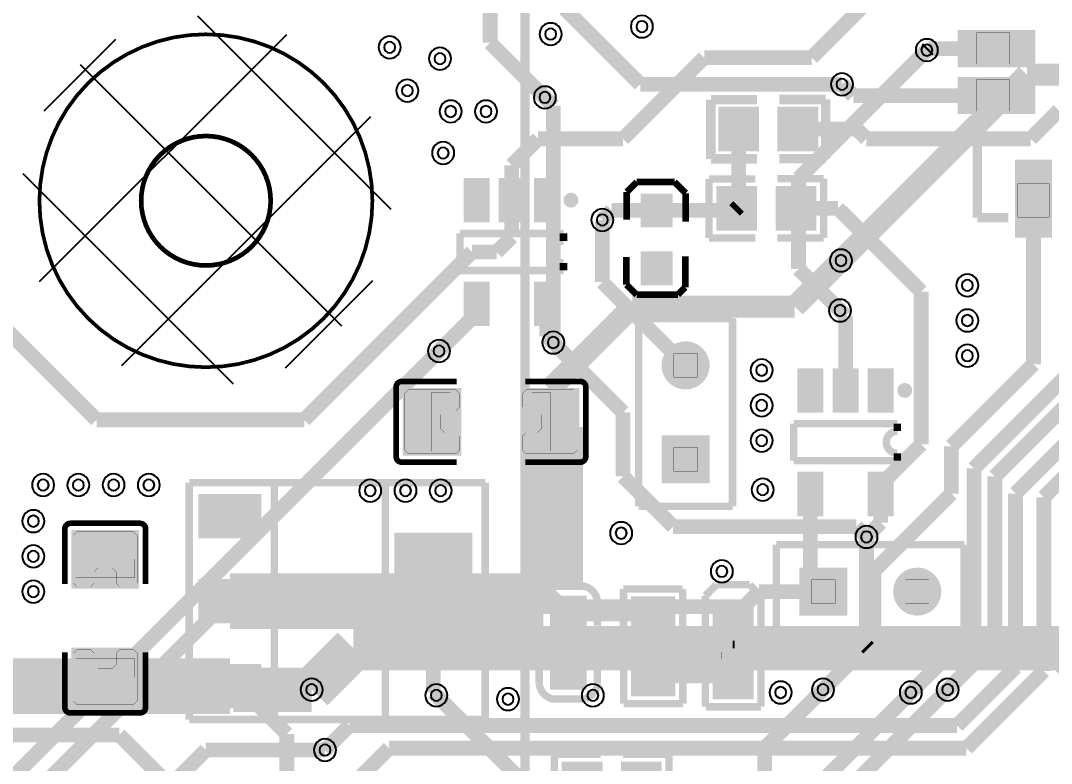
# Model space of a CAD drawing. Header units: millimetres. Extents: x 0 to 135, y -1 to 106.
# Drawn here: x 88.06 to 115.92, y 30.64 to 50.72 of the extents above; entities that cross this region are included whole.
import ezdxf

# ---------------------------------------------------------------- set-up
doc = ezdxf.new("R2010")
doc.units = ezdxf.units.MM
doc.header["$MEASUREMENT"] = 0
for name, color, linetype, true_color in [('Board-Outline-Layer', 7, 'Continuous', 0xff00ff), ('Bottom-Layer', 7, 'Continuous', 0x0000ff), ('Bottom-Paste-Mask-Layer', 7, 'Continuous', 0x800000), ('Bottom-Solder-Mask-Layer', 7, 'Continuous', 0xaa00ff), ('Hole-Layer', 7, 'Continuous', 0x222222), ('Multi-Layer', 7, 'Continuous', 0xc0c0c0), ('Pin-Soldering-Layer', 7, 'Continuous', 0xcc9999), ('Top-Layer', 7, 'Continuous', 0xff0000), ('Top-Paste-Mask-Layer', 7, 'Continuous', 0x808080), ('Top-Silkscreen-Layer', 7, 'Continuous', 0xffcc00), ('Top-Solder-Mask-Layer', 7, 'Continuous', 0x800080)]:
    doc.layers.add(name, color=color, linetype=linetype, true_color=true_color)

msp = doc.modelspace()

# ---------------------------------------------------------------- hatches: boundary and pattern name
at = {"layer": 'Bottom-Layer'}
for points in [[(105.43, 41.4, 1), (106.63, 41.4, 1)], [(106.63, 38.26), (105.43, 38.26), (105.43, 39.46), (106.63, 39.46)], [(109.151, 34.685), (109.151, 35.885), (110.351, 35.885), (110.351, 34.685)], [(111.691, 35.285, 1), (112.891, 35.285, 1)]]:
    msp.add_hatch(color=256, dxfattribs=at).paths.add_polyline_path(points)
at = {"layer": 'Bottom-Paste-Mask-Layer'}
for points in [[(105.43, 41.4, 1), (106.63, 41.4, 1)], [(106.63, 38.26), (105.43, 38.26), (105.43, 39.46), (106.63, 39.46)], [(109.151, 34.685), (109.151, 35.885), (110.351, 35.885), (110.351, 34.685)], [(111.691, 35.285, 1), (112.891, 35.285, 1)]]:
    msp.add_hatch(color=256, dxfattribs=at).paths.add_polyline_path(points)
at = {"layer": 'Bottom-Solder-Mask-Layer'}
for points in [[(105.379, 41.4, 1), (106.681, 41.4, 1)], [(106.681, 38.209), (105.379, 38.209), (105.379, 39.511), (106.681, 39.511)], [(109.1, 34.634), (109.1, 35.936), (110.402, 35.936), (110.402, 34.634)], [(111.64, 35.285, 1), (112.942, 35.285, 1)]]:
    msp.add_hatch(color=256, dxfattribs=at).paths.add_polyline_path(points)
at = {"layer": 'Hole-Layer'}
for points in [[(105.63, 41.4, 1), (106.43, 41.4, 1)], [(105.63, 38.86, 1), (106.43, 38.86, 1)], [(109.351, 35.285, 1), (110.151, 35.285, 1)], [(111.891, 35.285, 1), (112.691, 35.285, 1)]]:
    msp.add_hatch(color=256, dxfattribs=at).paths.add_polyline_path(points)
at = {"layer": 'Multi-Layer'}
h = msp.add_hatch(dxfattribs=at)
h.set_pattern_fill('ANSI37', color=256, style=0)
h.set_pattern_definition([(45, (0, 0), (-2.24506, 2.24506), []), (135, (0, 0), (-2.24506, -2.24506), [])])
h.paths.add_polyline_path([(88.065, 45.851, 1), (98.065, 45.851, 1)])
for points in [[(105.43, 41.4, 1), (106.63, 41.4, 1)], [(105.43, 41.4, 1), (106.63, 41.4, 1)], [(105.43, 41.4, 1), (106.63, 41.4, 1)], [(106.63, 38.26), (105.43, 38.26), (105.43, 39.46), (106.63, 39.46)], [(106.63, 38.26), (105.43, 38.26), (105.43, 39.46), (106.63, 39.46)], [(106.63, 38.26), (105.43, 38.26), (105.43, 39.46), (106.63, 39.46)], [(109.151, 34.685), (109.151, 35.885), (110.351, 35.885), (110.351, 34.685)], [(109.151, 34.685), (109.151, 35.885), (110.351, 35.885), (110.351, 34.685)], [(109.151, 34.685), (109.151, 35.885), (110.351, 35.885), (110.351, 34.685)], [(111.691, 35.285, 1), (112.891, 35.285, 1)], [(111.691, 35.285, 1), (112.891, 35.285, 1)], [(111.691, 35.285, 1), (112.891, 35.285, 1)]]:
    msp.add_hatch(color=256, dxfattribs=at).paths.add_polyline_path(points)
at = {"layer": 'Pin-Soldering-Layer'}
for points in [[(114.793, 49.538), (113.893, 49.538), (113.893, 50.388), (114.793, 50.388)], [(114.793, 48.268), (113.893, 48.268), (113.893, 49.118), (114.793, 49.118)], [(115.858, 46.307), (115.858, 45.407), (115.008, 45.407), (115.008, 46.307)], [(105.71, 41.08), (105.71, 41.72), (106.35, 41.72), (106.35, 41.08)], [(99.17, 39.076), (99.17, 40.676), (99.67, 40.676), (99.67, 39.076)], [(102.37, 39.076), (102.37, 40.676), (101.87, 40.676), (101.87, 39.076)], [(105.71, 38.54), (105.71, 39.18), (106.35, 39.18), (106.35, 38.54)], [(91.144, 36.168), (89.544, 36.168), (89.544, 35.668), (91.144, 35.668)], [(109.431, 35.605), (110.071, 35.605), (110.071, 34.965), (109.431, 34.965)], [(111.971, 35.605), (112.611, 35.605), (112.611, 34.965), (111.971, 34.965)], [(91.144, 32.968), (89.544, 32.968), (89.544, 33.468), (91.144, 33.468)]]:
    msp.add_hatch(color=256, dxfattribs=at).paths.add_polyline_path(points)
at = {"layer": 'Top-Layer'}
for points in [[(113.433, 50.413), (115.433, 50.413), (115.433, 49.513), (113.433, 49.513)], [(113.433, 49.143), (115.433, 49.143), (115.433, 48.243), (113.433, 48.243)], [(106.963, 47.239), (106.963, 48.339), (107.963, 48.339), (107.963, 47.239)], [(108.563, 47.239), (108.563, 48.339), (109.563, 48.339), (109.563, 47.239)], [(115.883, 44.907), (114.983, 44.907), (114.983, 46.907), (115.883, 46.907)], [(100.081, 45.316), (100.081, 46.416), (100.681, 46.416), (100.681, 45.316)], [(101.031, 45.316), (101.031, 46.416), (101.631, 46.416), (101.631, 45.316)], [(101.981, 45.316), (101.981, 46.416), (102.581, 46.416), (102.581, 45.316)], [(105.631, 45.184), (104.869, 45.184), (104.869, 45.996), (105.631, 45.996)], [(106.912, 45.097), (106.912, 46.197), (107.912, 46.197), (107.912, 45.097)], [(108.512, 45.097), (108.512, 46.197), (109.512, 46.197), (109.512, 45.097)], [(105.626, 43.617), (104.864, 43.617), (104.864, 44.43), (105.626, 44.43)], [(100.081, 42.516), (100.081, 43.616), (100.681, 43.616), (100.681, 42.516)], [(101.981, 42.516), (101.981, 43.616), (102.581, 43.616), (102.581, 42.516)], [(105.43, 41.4, 1), (106.63, 41.4, 1)], [(109.104, 40.173), (109.104, 41.273), (109.704, 41.273), (109.704, 40.173)], [(110.054, 40.173), (110.054, 41.273), (110.654, 41.273), (110.654, 40.173)], [(111.004, 40.173), (111.004, 41.273), (111.604, 41.273), (111.604, 40.173)], [(98.435, 39.012), (98.435, 40.74), (99.92, 40.74), (99.92, 39.012)], [(101.62, 39.012), (101.62, 40.74), (103.105, 40.74), (103.105, 39.012)], [(106.63, 38.26), (105.43, 38.26), (105.43, 39.46), (106.63, 39.46)], [(109.104, 37.373), (109.104, 38.473), (109.704, 38.473), (109.704, 37.373)], [(111.004, 37.373), (111.004, 38.473), (111.604, 38.473), (111.604, 37.373)], [(92.913, 37.877), (94.513, 37.877), (94.513, 36.777), (92.913, 36.777)], [(91.208, 35.418), (89.48, 35.418), (89.48, 36.903), (91.208, 36.903)], [(98.213, 36.827), (100.213, 36.827), (100.213, 33.227), (98.213, 33.227)], [(109.151, 34.685), (109.151, 35.885), (110.351, 35.885), (110.351, 34.685)], [(111.691, 35.285, 1), (112.891, 35.285, 1)], [(92.913, 35.577), (94.513, 35.577), (94.513, 34.477), (92.913, 34.477)], [(103.305, 34.239), (102.416, 34.239), (102.416, 35.128), (103.305, 35.128)], [(104.606, 35.106), (105.706, 35.106), (105.706, 34.106), (104.606, 34.106)], [(107.815, 34.121), (106.815, 34.121), (106.815, 35.021), (107.815, 35.021)], [(91.208, 32.233), (89.48, 32.233), (89.48, 33.718), (91.208, 33.718)], [(103.305, 32.689), (102.416, 32.689), (102.416, 33.578), (103.305, 33.578)], [(104.606, 33.506), (105.706, 33.506), (105.706, 32.506), (104.606, 32.506)], [(92.913, 33.277), (94.513, 33.277), (94.513, 32.177), (92.913, 32.177)], [(107.815, 32.421), (106.815, 32.421), (106.815, 33.321), (107.815, 33.321)]]:
    msp.add_hatch(color=256, dxfattribs=at).paths.add_polyline_path(points)
at = {"layer": 'Top-Paste-Mask-Layer'}
for points in [[(113.433, 50.413), (115.433, 50.413), (115.433, 49.513), (113.433, 49.513)], [(113.433, 49.143), (115.433, 49.143), (115.433, 48.243), (113.433, 48.243)], [(106.963, 47.239), (106.963, 48.339), (107.963, 48.339), (107.963, 47.239)], [(108.563, 47.239), (108.563, 48.339), (109.563, 48.339), (109.563, 47.239)], [(115.883, 44.907), (114.983, 44.907), (114.983, 46.907), (115.883, 46.907)], [(100.081, 45.316), (100.081, 46.416), (100.681, 46.416), (100.681, 45.316)], [(101.031, 45.316), (101.031, 46.416), (101.631, 46.416), (101.631, 45.316)], [(101.981, 45.316), (101.981, 46.416), (102.581, 46.416), (102.581, 45.316)], [(105.631, 45.184), (104.869, 45.184), (104.869, 45.996), (105.631, 45.996)], [(106.912, 45.097), (106.912, 46.197), (107.912, 46.197), (107.912, 45.097)], [(108.512, 45.097), (108.512, 46.197), (109.512, 46.197), (109.512, 45.097)], [(105.626, 43.617), (104.864, 43.617), (104.864, 44.43), (105.626, 44.43)], [(100.081, 42.516), (100.081, 43.616), (100.681, 43.616), (100.681, 42.516)], [(101.981, 42.516), (101.981, 43.616), (102.581, 43.616), (102.581, 42.516)], [(105.43, 41.4, 1), (106.63, 41.4, 1)], [(109.104, 40.173), (109.104, 41.273), (109.704, 41.273), (109.704, 40.173)], [(110.054, 40.173), (110.054, 41.273), (110.654, 41.273), (110.654, 40.173)], [(111.004, 40.173), (111.004, 41.273), (111.604, 41.273), (111.604, 40.173)], [(99.92, 39.112), (99.92, 39.482), (99.82, 39.582), (99.515, 39.582), (99.415, 39.682), (99.415, 40.069), (99.515, 40.169), (99.82, 40.169), (99.92, 40.269), (99.92, 40.64), (99.82, 40.74), (98.535, 40.74), (98.435, 40.64), (98.435, 39.112), (98.535, 39.012), (99.82, 39.012)], [(101.62, 39.112), (101.62, 39.482), (101.72, 39.582), (102.025, 39.582), (102.125, 39.682), (102.125, 40.069), (102.025, 40.169), (101.72, 40.169), (101.62, 40.269), (101.62, 40.64), (101.72, 40.74), (103.005, 40.74), (103.105, 40.64), (103.105, 39.112), (103.005, 39.012), (101.72, 39.012)], [(106.63, 38.26), (105.43, 38.26), (105.43, 39.46), (106.63, 39.46)], [(109.104, 37.373), (109.104, 38.473), (109.704, 38.473), (109.704, 37.373)], [(111.004, 37.373), (111.004, 38.473), (111.604, 38.473), (111.604, 37.373)], [(92.913, 37.877), (94.513, 37.877), (94.513, 36.777), (92.913, 36.777)], [(91.108, 35.418), (90.737, 35.418), (90.637, 35.518), (90.637, 35.823), (90.537, 35.923), (90.15, 35.923), (90.05, 35.823), (90.05, 35.518), (89.95, 35.418), (89.58, 35.418), (89.48, 35.518), (89.48, 36.803), (89.58, 36.903), (91.108, 36.903), (91.208, 36.803), (91.208, 35.518)], [(98.213, 36.827), (100.213, 36.827), (100.213, 33.227), (98.213, 33.227)], [(109.151, 34.685), (109.151, 35.885), (110.351, 35.885), (110.351, 34.685)], [(111.691, 35.285, 1), (112.891, 35.285, 1)], [(92.913, 35.577), (94.513, 35.577), (94.513, 34.477), (92.913, 34.477)], [(103.305, 34.239), (102.416, 34.239), (102.416, 35.128), (103.305, 35.128)], [(104.606, 35.106), (105.706, 35.106), (105.706, 34.106), (104.606, 34.106)], [(107.815, 34.121), (106.815, 34.121), (106.815, 35.021), (107.815, 35.021)], [(91.108, 33.718), (90.737, 33.718), (90.637, 33.618), (90.637, 33.313), (90.537, 33.213), (90.15, 33.213), (90.05, 33.313), (90.05, 33.618), (89.95, 33.718), (89.58, 33.718), (89.48, 33.618), (89.48, 32.333), (89.58, 32.233), (91.108, 32.233), (91.208, 32.333), (91.208, 33.618)], [(103.305, 32.689), (102.416, 32.689), (102.416, 33.578), (103.305, 33.578)], [(104.606, 33.506), (105.706, 33.506), (105.706, 32.506), (104.606, 32.506)], [(92.913, 33.277), (94.513, 33.277), (94.513, 32.177), (92.913, 32.177)], [(107.815, 32.421), (106.815, 32.421), (106.815, 33.321), (107.815, 33.321)]]:
    msp.add_hatch(color=256, dxfattribs=at).paths.add_polyline_path(points)
at = {"layer": 'Top-Solder-Mask-Layer'}
for points in [[(113.382, 50.464), (115.484, 50.464), (115.484, 49.462), (113.382, 49.462)], [(113.382, 49.194), (115.484, 49.194), (115.484, 48.192), (113.382, 48.192)], [(106.912, 47.188), (106.912, 48.39), (108.014, 48.39), (108.014, 47.188)], [(108.512, 47.188), (108.512, 48.39), (109.614, 48.39), (109.614, 47.188)], [(115.934, 44.856), (114.932, 44.856), (114.932, 46.958), (115.934, 46.958)], [(100.03, 45.265), (100.03, 46.467), (100.732, 46.467), (100.732, 45.265)], [(100.98, 45.265), (100.98, 46.467), (101.682, 46.467), (101.682, 45.265)], [(101.93, 45.265), (101.93, 46.467), (102.632, 46.467), (102.632, 45.265)], [(105.682, 45.133), (104.818, 45.133), (104.818, 46.047), (105.682, 46.047)], [(106.861, 45.046), (106.861, 46.248), (107.963, 46.248), (107.963, 45.046)], [(108.461, 45.046), (108.461, 46.248), (109.563, 46.248), (109.563, 45.046)], [(105.677, 43.566), (104.813, 43.566), (104.813, 44.481), (105.677, 44.481)], [(100.03, 42.465), (100.03, 43.667), (100.732, 43.667), (100.732, 42.465)], [(101.93, 42.465), (101.93, 43.667), (102.632, 43.667), (102.632, 42.465)], [(105.379, 41.4, 1), (106.681, 41.4, 1)], [(109.053, 40.122), (109.053, 41.324), (109.755, 41.324), (109.755, 40.122)], [(110.003, 40.122), (110.003, 41.324), (110.705, 41.324), (110.705, 40.122)], [(110.953, 40.122), (110.953, 41.324), (111.655, 41.324), (111.655, 40.122)], [(98.384, 38.961), (98.384, 40.79), (99.97, 40.79), (99.97, 38.961)], [(101.569, 38.961), (101.569, 40.79), (103.156, 40.79), (103.156, 38.961)], [(106.681, 38.209), (105.379, 38.209), (105.379, 39.511), (106.681, 39.511)], [(109.053, 37.322), (109.053, 38.524), (109.755, 38.524), (109.755, 37.322)], [(110.953, 37.322), (110.953, 38.524), (111.655, 38.524), (111.655, 37.322)], [(92.862, 37.928), (94.564, 37.928), (94.564, 36.726), (92.862, 36.726)], [(91.258, 35.368), (89.429, 35.368), (89.429, 36.954), (91.258, 36.954)], [(98.162, 36.878), (100.264, 36.878), (100.264, 33.176), (98.162, 33.176)], [(109.1, 34.634), (109.1, 35.936), (110.402, 35.936), (110.402, 34.634)], [(111.64, 35.285, 1), (112.942, 35.285, 1)], [(92.862, 35.628), (94.564, 35.628), (94.564, 34.426), (92.862, 34.426)], [(103.356, 34.188), (102.365, 34.188), (102.365, 35.179), (103.356, 35.179)], [(104.555, 35.157), (105.757, 35.157), (105.757, 34.055), (104.555, 34.055)], [(107.866, 34.07), (106.764, 34.07), (106.764, 35.072), (107.866, 35.072)], [(91.258, 32.182), (89.429, 32.182), (89.429, 33.769), (91.258, 33.769)], [(103.356, 32.638), (102.365, 32.638), (102.365, 33.629), (103.356, 33.629)], [(104.555, 33.557), (105.757, 33.557), (105.757, 32.455), (104.555, 32.455)], [(92.862, 33.328), (94.564, 33.328), (94.564, 32.126), (92.862, 32.126)], [(107.866, 32.37), (106.764, 32.37), (106.764, 33.372), (107.866, 33.372)], [(103.785, 30.684), (103.785, 29.482), (102.683, 29.482), (102.683, 30.684)], [(105.385, 30.684), (105.385, 29.482), (104.283, 29.482), (104.283, 30.684)]]:
    msp.add_hatch(color=256, dxfattribs=at).paths.add_polyline_path(points)

# ---------------------------------------------------------------- linework, layer by layer
at = {"layer": 'Board-Outline-Layer', "const_width": 0.127}
msp.add_lwpolyline([(91.315, 45.851, 1), (94.815, 45.851, 1)], format="xyb", close=True, dxfattribs=at)
at = {"layer": 'Bottom-Layer'}
for points, const_width in [([(104.805, 48.999), (102.762, 51.041)], 0.4), ([(109.083, 46.455), (112.551, 49.923)], 0.4), ([(110.23, 44.236), (115.254, 49.26)], 0.6), ([(115.254, 49.26), (116.937, 49.26)], 0.6), ([(110.256, 48.999), (104.805, 48.999)], 0.4), ([(102.227, 48.644), (102.453, 48.418)], 0.4), ([(102.453, 48.418), (102.453, 42.018)], 0.4), ([(109.083, 44.007), (109.083, 46.455)], 0.4), ([(103.779, 43.651), (103.779, 45.333)], 0.4), ([(109.083, 44.007), (110.205, 42.885)], 0.4), ([(106.03, 41.4), (103.779, 43.651)], 0.4), ([(102.453, 42.018), (104.34, 40.131)], 0.4), ([(99.367, 41.788), (68.945, 11.366)], 0.4), ([(104.34, 40.131), (104.34, 38.397)], 0.4), ([(104.34, 38.397), (105.694, 37.043)], 0.4), ([(105.694, 37.043), (110.641, 37.043)], 0.4), ([(110.641, 37.043), (110.919, 36.764)], 0.4), ([(110.919, 36.764), (110.919, 33.813)], 0.4), ([(108.012, 35.285), (107.604, 34.877)], 0.4), ([(109.751, 35.285), (108.012, 35.285)], 0.4), ([(93.477, 34.877), (69.146, 10.547)], 0.4), ([(107.604, 34.877), (93.477, 34.877)], 0.4), ([(97.047, 33.755), (95.925, 32.633)], 1.2), ([(110.976, 33.755), (97.047, 33.755)], 1.2), ([(116.274, 33.755), (110.976, 33.755)], 1.2), ([(118.11, 31.919), (116.274, 33.755)], 1.2), ([(110.919, 33.813), (110.976, 33.755)], 0.4), ([(101.484, 30.287), (99.291, 32.48)], 0.4), ([(113.112, 32.633), (102.912, 22.433)], 0.4), ([(112.117, 32.557), (105.309, 25.748)], 0.4), ([(109.746, 32.633), (108.165, 31.052)], 0.4), ([(108.165, 31.052), (108.165, 30.032)], 0.4), ([(90.826, 28.766), (93.062, 31.001)], 0.4), ([(93.062, 31.001), (96.282, 31.001)], 0.4)]:
    msp.add_lwpolyline(points, dxfattribs=dict(at, const_width=const_width))
at = {"layer": 'Hole-Layer'}
for points in [[(104.699, 50.56, 1), (104.999, 50.56), (104.999, 50.56, 1), (104.699, 50.56)], [(102.234, 50.356, 1), (102.534, 50.356), (102.534, 50.356, 1), (102.234, 50.356)], [(97.882, 49.999, 1), (98.182, 49.999), (98.182, 49.999, 1), (97.882, 49.999)], [(112.401, 49.923, 1), (112.701, 49.923), (112.701, 49.923, 1), (112.401, 49.923)], [(99.242, 49.693, 1), (99.542, 49.693), (99.542, 49.693, 1), (99.242, 49.693)], [(110.106, 48.999, 1), (110.406, 48.999), (110.406, 48.999, 1), (110.106, 48.999)], [(98.358, 48.826, 1), (98.658, 48.826), (98.658, 48.826, 1), (98.358, 48.826)], [(102.077, 48.644, 1), (102.377, 48.644), (102.377, 48.644, 1), (102.077, 48.644)], [(99.531, 48.265, 1), (99.831, 48.265), (99.831, 48.265, 1), (99.531, 48.265)], [(100.483, 48.265, 1), (100.783, 48.265), (100.783, 48.265, 1), (100.483, 48.265)], [(99.327, 47.143, 1), (99.627, 47.143), (99.627, 47.143, 1), (99.327, 47.143)], [(103.629, 45.333, 1), (103.929, 45.333), (103.929, 45.333, 1), (103.629, 45.333)], [(110.08, 44.236, 1), (110.38, 44.236), (110.38, 44.236, 1), (110.08, 44.236)], [(113.497, 43.565, 1), (113.797, 43.565), (113.797, 43.565, 1), (113.497, 43.565)], [(110.055, 42.885, 1), (110.355, 42.885), (110.355, 42.885, 1), (110.055, 42.885)], [(113.497, 42.613, 1), (113.797, 42.613), (113.797, 42.613, 1), (113.497, 42.613)], [(102.303, 42.018, 1), (102.603, 42.018), (102.603, 42.018, 1), (102.303, 42.018)], [(99.217, 41.788, 1), (99.517, 41.788), (99.517, 41.788, 1), (99.217, 41.788)], [(113.497, 41.661, 1), (113.797, 41.661), (113.797, 41.661, 1), (113.497, 41.661)], [(107.938, 41.27, 1), (108.238, 41.27), (108.238, 41.27, 1), (107.938, 41.27)], [(107.938, 40.318, 1), (108.238, 40.318), (108.238, 40.318, 1), (107.938, 40.318)], [(107.938, 39.366, 1), (108.238, 39.366), (108.238, 39.366, 1), (107.938, 39.366)], [(88.515, 38.167, 1), (88.815, 38.167), (88.815, 38.167, 1), (88.515, 38.167)], [(89.467, 38.167, 1), (89.767, 38.167), (89.767, 38.167, 1), (89.467, 38.167)], [(90.419, 38.167, 1), (90.719, 38.167), (90.719, 38.167, 1), (90.419, 38.167)], [(91.371, 38.167, 1), (91.671, 38.167), (91.671, 38.167, 1), (91.371, 38.167)], [(107.964, 38.039, 1), (108.264, 38.039), (108.264, 38.039, 1), (107.964, 38.039)], [(97.356, 38.014, 1), (97.656, 38.014), (97.656, 38.014, 1), (97.356, 38.014)], [(98.309, 38.014, 1), (98.609, 38.014), (98.609, 38.014, 1), (98.309, 38.014)], [(99.261, 38.014, 1), (99.561, 38.014), (99.561, 38.014, 1), (99.261, 38.014)], [(88.252, 37.19, 1), (88.552, 37.19), (88.552, 37.19, 1), (88.252, 37.19)], [(104.139, 36.866, 1), (104.439, 36.866), (104.439, 36.866, 1), (104.139, 36.866)], [(110.769, 36.764, 1), (111.069, 36.764), (111.069, 36.764, 1), (110.769, 36.764)], [(88.252, 36.238, 1), (88.552, 36.238), (88.552, 36.238, 1), (88.252, 36.238)], [(106.859, 35.831, 1), (107.159, 35.831), (107.159, 35.831, 1), (106.859, 35.831)], [(88.252, 35.286, 1), (88.552, 35.286), (88.552, 35.286, 1), (88.252, 35.286)], [(95.775, 32.633, 1), (96.075, 32.633), (96.075, 32.633, 1), (95.775, 32.633)], [(99.141, 32.48, 1), (99.441, 32.48), (99.441, 32.48, 1), (99.141, 32.48)], [(103.374, 32.48, 1), (103.674, 32.48), (103.674, 32.48, 1), (103.374, 32.48)], [(108.449, 32.558, 1), (108.749, 32.558), (108.749, 32.558, 1), (108.449, 32.558)], [(109.596, 32.633, 1), (109.896, 32.633), (109.896, 32.633, 1), (109.596, 32.633)], [(111.967, 32.557, 1), (112.267, 32.557), (112.267, 32.557, 1), (111.967, 32.557)], [(112.962, 32.633, 1), (113.262, 32.633), (113.262, 32.633, 1), (112.962, 32.633)], [(101.079, 32.378, 1), (101.379, 32.378), (101.379, 32.378, 1), (101.079, 32.378)], [(96.132, 31.001, 1), (96.432, 31.001), (96.432, 31.001, 1), (96.132, 31.001)]]:
    msp.add_lwpolyline(points, format="xyb", dxfattribs=at)
at = {"layer": 'Multi-Layer'}
for points in [[(104.549, 50.56, 1), (105.149, 50.56, 1)], [(102.084, 50.356, 1), (102.684, 50.356, 1)], [(97.732, 49.999, 1), (98.332, 49.999, 1)], [(112.251, 49.923, 1), (112.851, 49.923, 1)], [(99.092, 49.693, 1), (99.692, 49.693, 1)], [(98.208, 48.826, 1), (98.808, 48.826, 1)], [(109.956, 48.999, 1), (110.556, 48.999, 1)], [(101.927, 48.644, 1), (102.527, 48.644, 1)], [(99.381, 48.265, 1), (99.981, 48.265, 1)], [(100.333, 48.265, 1), (100.933, 48.265, 1)], [(99.177, 47.143, 1), (99.777, 47.143, 1)], [(103.479, 45.333, 1), (104.079, 45.333, 1)], [(109.93, 44.236, 1), (110.53, 44.236, 1)], [(113.347, 43.565, 1), (113.947, 43.565, 1)], [(109.905, 42.885, 1), (110.505, 42.885, 1)], [(113.347, 42.613, 1), (113.947, 42.613, 1)], [(99.067, 41.788, 1), (99.667, 41.788, 1)], [(102.153, 42.018, 1), (102.753, 42.018, 1)], [(113.347, 41.661, 1), (113.947, 41.661, 1)], [(107.788, 41.27, 1), (108.388, 41.27, 1)], [(107.788, 40.318, 1), (108.388, 40.318, 1)], [(107.788, 39.366, 1), (108.388, 39.366, 1)], [(88.365, 38.167, 1), (88.965, 38.167, 1)], [(89.317, 38.167, 1), (89.917, 38.167, 1)], [(90.269, 38.167, 1), (90.869, 38.167, 1)], [(91.221, 38.167, 1), (91.821, 38.167, 1)], [(97.206, 38.014, 1), (97.806, 38.014, 1)], [(98.159, 38.014, 1), (98.759, 38.014, 1)], [(99.111, 38.014, 1), (99.711, 38.014, 1)], [(107.814, 38.039, 1), (108.414, 38.039, 1)], [(88.102, 37.19, 1), (88.702, 37.19, 1)], [(103.989, 36.866, 1), (104.589, 36.866, 1)], [(110.619, 36.764, 1), (111.219, 36.764, 1)], [(88.102, 36.238, 1), (88.702, 36.238, 1)], [(106.709, 35.831, 1), (107.309, 35.831, 1)], [(88.102, 35.286, 1), (88.702, 35.286, 1)], [(95.625, 32.633, 1), (96.225, 32.633, 1)], [(109.446, 32.633, 1), (110.046, 32.633, 1)], [(112.812, 32.633, 1), (113.412, 32.633, 1)], [(98.991, 32.48, 1), (99.591, 32.48, 1)], [(100.929, 32.378, 1), (101.529, 32.378, 1)], [(103.224, 32.48, 1), (103.824, 32.48, 1)], [(108.299, 32.558, 1), (108.899, 32.558, 1)], [(111.817, 32.557, 1), (112.417, 32.557, 1)], [(95.982, 31.001, 1), (96.582, 31.001, 1)]]:
    msp.add_lwpolyline(points, format="xyb", close=True, dxfattribs=at)
at = {"layer": 'Pin-Soldering-Layer', "const_width": 0.00508}
for points in [[(114.793, 49.538), (113.893, 49.538), (113.893, 50.388), (114.793, 50.388)], [(114.793, 48.268), (113.893, 48.268), (113.893, 49.118), (114.793, 49.118)], [(115.858, 46.307), (115.858, 45.407), (115.008, 45.407), (115.008, 46.307)], [(105.71, 41.08), (105.71, 41.72), (106.35, 41.72), (106.35, 41.08)], [(99.17, 39.076), (99.17, 40.676), (99.67, 40.676), (99.67, 39.076)], [(102.37, 39.076), (102.37, 40.676), (101.87, 40.676), (101.87, 39.076)], [(105.71, 38.54), (105.71, 39.18), (106.35, 39.18), (106.35, 38.54)], [(91.144, 36.168), (89.544, 36.168), (89.544, 35.668), (91.144, 35.668)], [(109.431, 35.605), (110.071, 35.605), (110.071, 34.965), (109.431, 34.965)], [(111.971, 35.605), (112.611, 35.605), (112.611, 34.965), (111.971, 34.965)], [(91.144, 32.968), (89.544, 32.968), (89.544, 33.468), (91.144, 33.468)]]:
    msp.add_lwpolyline(points, close=True, dxfattribs=at)
at = {"layer": 'Top-Layer'}
for points, const_width in [([(100.748, 52.724), (100.748, 50.123)], 0.4), ([(112.347, 52.626), (109.44, 49.719)], 0.4), ([(100.748, 50.123), (102.227, 48.644)], 0.4), ([(112.591, 49.963), (112.551, 49.923)], 0.4), ([(114.433, 49.963), (112.591, 49.963)], 0.4), ([(106.533, 49.719), (104.34, 47.526)], 0.4), ([(109.44, 49.719), (106.533, 49.719)], 0.4), ([(110.562, 48.693), (110.256, 48.999)], 0.4), ([(114.433, 48.693), (110.562, 48.693)], 0.4), ([(115.356, 47.526), (116.121, 48.291)], 0.4), ([(107.463, 47.789), (107.463, 45.698)], 0.4), ([(109.063, 47.789), (110.655, 47.789)], 0.4), ([(110.655, 47.789), (110.919, 47.526)], 0.4), ([(102.045, 47.526), (101.331, 46.812)], 0.4), ([(104.34, 47.526), (102.045, 47.526)], 0.4), ([(110.919, 47.526), (115.356, 47.526)], 0.4), ([(101.331, 46.812), (101.331, 45.866)], 0.4), ([(101.331, 45.866), (101.331, 44.874)], 0.4), ([(115.433, 45.907), (115.433, 41.432)], 0.4), ([(103.779, 45.333), (104.036, 45.59)], 0.4), ([(104.036, 45.59), (105.25, 45.59)], 0.4), ([(105.25, 45.59), (107.355, 45.59)], 0.4), ([(107.355, 45.59), (107.412, 45.647)], 0.4), ([(107.463, 45.698), (107.412, 45.647)], 0.4), ([(109.012, 45.647), (110.145, 45.647)], 0.4), ([(110.145, 45.647), (112.398, 43.395)], 0.4), ([(101.331, 44.874), (100.923, 44.466)], 0.4), ([(90.111, 39.927), (85.537, 44.501)], 0.4), ([(100.26, 44.466), (95.721, 39.927)], 0.4), ([(100.923, 44.466), (100.26, 44.466)], 0.4), ([(108.981, 42.987), (110.23, 44.236)], 0.6), ([(112.398, 43.395), (112.398, 39.267)], 0.4), ([(100.381, 42.802), (100.381, 43.066)], 0.4), ([(102.362, 40.754), (104.595, 42.987)], 0.6), ([(102.281, 43.066), (102.281, 42.19)], 0.4), ([(104.595, 42.987), (108.981, 42.987)], 0.6), ([(99.367, 41.788), (100.381, 42.802)], 0.4), ([(110.354, 42.735), (110.205, 42.885)], 0.4), ([(110.354, 42.735), (110.354, 40.723)], 0.4), ([(117.992, 42.783), (113.826, 38.616)], 0.4), ([(102.281, 42.19), (102.453, 42.018)], 0.4), ([(117.702, 41.712), (114.387, 38.397)], 0.4), ([(115.433, 41.432), (113.214, 39.213)], 0.4), ([(114.948, 37.937), (118.059, 41.049)], 0.4), ([(102.362, 39.876), (102.362, 40.754)], 0.6), ([(102.362, 39.876), (102.504, 39.734)], 1.5), ([(102.504, 39.734), (102.504, 35.336)], 1.5), ([(118.263, 40.386), (115.713, 37.835)], 0.4), ([(95.721, 39.927), (90.111, 39.927)], 0.4), ([(112.398, 39.267), (111.304, 38.173)], 0.4), ([(113.214, 39.213), (113.214, 37.937)], 0.4), ([(113.826, 38.616), (113.826, 34.265)], 0.4), ([(114.387, 38.397), (114.387, 33.908)], 0.4), ([(111.304, 38.173), (111.304, 37.923)], 0.4), ([(109.404, 37.923), (109.404, 35.632)], 0.4), ([(113.214, 37.937), (111.123, 35.846)], 0.4), ([(111.304, 37.923), (111.304, 37.15)], 0.4), ([(114.948, 33.245), (114.948, 37.937)], 0.4), ([(115.713, 37.835), (115.713, 33.143)], 0.4), ([(111.304, 37.15), (110.919, 36.764)], 0.4), ([(102.504, 35.336), (102.184, 35.017)], 1.5), ([(111.123, 35.846), (111.123, 34.01)], 0.4), ([(99.213, 35.027), (93.713, 35.027)], 1.5), ([(102.184, 35.027), (99.213, 35.027)], 1.5), ([(109.404, 35.632), (109.751, 35.285)], 0.4), ([(99.213, 32.558), (99.213, 35.027)], 0.4), ([(105.079, 34.683), (102.861, 34.683)], 0.4), ([(105.156, 34.606), (105.079, 34.683)], 0.4), ([(113.826, 34.265), (112.117, 32.557)], 0.4), ([(111.123, 34.01), (109.746, 32.633)], 0.4), ([(114.387, 33.908), (113.112, 32.633)], 0.4), ([(93.713, 32.727), (85.279, 32.727)], 1.5), ([(113.367, 31.664), (114.948, 33.245)], 0.4), ([(93.807, 32.633), (93.713, 32.727)], 1.2), ([(94.057, 32.633), (93.807, 32.633)], 1.2), ([(95.925, 32.633), (94.057, 32.633)], 1.2), ([(105.156, 33.006), (107.18, 33.006)], 0.4), ([(107.18, 33.006), (107.315, 32.871)], 0.4), ([(115.713, 33.143), (113.622, 31.052)], 0.4), ([(95.252, 31.438), (94.057, 32.633)], 0.4), ([(99.291, 32.48), (99.213, 32.558)], 0.4), ([(96.282, 31.001), (96.945, 31.664)], 0.4), ([(96.945, 31.664), (113.367, 31.664)], 0.4), ([(90.722, 31.409), (86.337, 31.409)], 0.4), ([(93.366, 28.766), (90.722, 31.409)], 0.4), ([(95.252, 21.515), (95.252, 31.438)], 0.4), ([(98.016, 31.052), (97.098, 30.134)], 0.4), ([(113.622, 31.052), (98.016, 31.052)], 0.4)]:
    msp.add_lwpolyline(points, dxfattribs=dict(at, const_width=const_width))
at = {"layer": 'Top-Paste-Mask-Layer', "const_width": 0.00508}
for points in [[(99.92, 39.112), (99.92, 39.482), (99.82, 39.582), (99.515, 39.582), (99.415, 39.682), (99.415, 40.069), (99.515, 40.169), (99.82, 40.169), (99.92, 40.269), (99.92, 40.64), (99.82, 40.74), (98.535, 40.74), (98.435, 40.64), (98.435, 39.112), (98.535, 39.012), (99.82, 39.012)], [(101.62, 39.112), (101.62, 39.482), (101.72, 39.582), (102.025, 39.582), (102.125, 39.682), (102.125, 40.069), (102.025, 40.169), (101.72, 40.169), (101.62, 40.269), (101.62, 40.64), (101.72, 40.74), (103.005, 40.74), (103.105, 40.64), (103.105, 39.112), (103.005, 39.012), (101.72, 39.012)], [(91.108, 35.418), (90.737, 35.418), (90.637, 35.518), (90.637, 35.823), (90.537, 35.923), (90.15, 35.923), (90.05, 35.823), (90.05, 35.518), (89.95, 35.418), (89.58, 35.418), (89.48, 35.518), (89.48, 36.803), (89.58, 36.903), (91.108, 36.903), (91.208, 36.803), (91.208, 35.518)], [(91.108, 33.718), (90.737, 33.718), (90.637, 33.618), (90.637, 33.313), (90.537, 33.213), (90.15, 33.213), (90.05, 33.313), (90.05, 33.618), (89.95, 33.718), (89.58, 33.718), (89.48, 33.618), (89.48, 32.333), (89.58, 32.233), (91.108, 32.233), (91.208, 32.333), (91.208, 33.618)]]:
    msp.add_lwpolyline(points, close=True, dxfattribs=at)
at = {"layer": 'Top-Silkscreen-Layer'}
for points, const_width in [([(101.692, 24.617, -0.414), (97.799, 20.724), (48.098, 20.724, -0.102), (48.048, 20.734), (48.048, 20.734, -0.374), (44.446, 24.361), (44.446, 24.361, -0.092), (44.438, 24.407), (44.438, 95.085, -0.414), (48.331, 98.979, -0.02), (48.352, 98.979), (98.085, 98.979, -0.125), (98.146, 98.963, -0.369), (101.684, 95.345), (101.684, 95.345, -0.093), (101.692, 95.299), (101.692, 24.617)], 0.254), ([(88.565, 45.851, 1), (97.565, 45.851), (97.565, 45.851, 1), (88.565, 45.851)], 0.1), ([(102.731, 44.766, 1), (102.731, 44.166)], 0.2), ([(102.731, 44.766, 1), (102.731, 44.166)], 0.2), ([(98.206, 40.816, -0.414), (98.359, 40.968)], 0.152), ([(98.206, 40.816, -0.414), (98.359, 40.968)], 0.152), ([(103.333, 40.816, 0.414), (103.181, 40.968)], 0.152), ([(103.333, 40.816, 0.414), (103.181, 40.968)], 0.152), ([(111.754, 39.623, 1), (111.754, 39.023)], 0.2), ([(111.754, 39.623, 1), (111.754, 39.023)], 0.2), ([(98.359, 38.783, -0.414), (98.206, 38.935)], 0.152), ([(98.359, 38.783, -0.414), (98.206, 38.935)], 0.152), ([(103.181, 38.783, 0.414), (103.333, 38.935)], 0.152), ([(103.181, 38.783, 0.414), (103.333, 38.935)], 0.152), ([(89.403, 37.132, 0.414), (89.251, 36.979)], 0.152), ([(89.403, 37.132, 0.414), (89.251, 36.979)], 0.152), ([(91.436, 36.979, 0.414), (91.284, 37.132)], 0.152), ([(91.436, 36.979, 0.414), (91.284, 37.132)], 0.152), ([(102.391, 35.432, 0.274), (102.067, 35.014)], 0.2), ([(102.391, 35.432, 0.274), (102.067, 35.014)], 0.2), ([(103.648, 35.013, 0.347), (103.25, 35.441)], 0.2), ([(103.648, 35.013, 0.347), (103.25, 35.441)], 0.2), ([(102.073, 32.804, 0.347), (102.472, 32.376)], 0.2), ([(102.073, 32.804, 0.347), (102.472, 32.376)], 0.2), ([(103.331, 32.384, 0.274), (103.655, 32.803)], 0.2), ([(103.331, 32.384, 0.274), (103.655, 32.803)], 0.2), ([(89.403, 32.005, -0.414), (89.251, 32.157)], 0.152), ([(89.403, 32.005, -0.414), (89.251, 32.157)], 0.152), ([(91.436, 32.157, -0.414), (91.284, 32.005)], 0.152), ([(91.436, 32.157, -0.414), (91.284, 32.005)], 0.152)]:
    msp.add_lwpolyline(points, format="xyb", dxfattribs=dict(at, const_width=const_width))
for points, const_width in [([(107.963, 48.584), (106.713, 48.584)], 0.254), ([(106.713, 46.984), (106.713, 48.584)], 0.254), ([(107.963, 48.584), (106.713, 48.584)], 0.254), ([(106.713, 46.984), (106.713, 48.584)], 0.254), ([(109.813, 48.589), (108.563, 48.589)], 0.254), ([(109.813, 48.589), (108.563, 48.589)], 0.254), ([(109.813, 46.989), (109.813, 48.589)], 0.254), ([(109.813, 46.989), (109.813, 48.589)], 0.254), ([(113.917, 48.011), (113.917, 45.391)], 0.254), ([(113.917, 48.011), (113.917, 45.391)], 0.254), ([(107.963, 46.984), (106.713, 46.984)], 0.254), ([(107.963, 46.984), (106.713, 46.984)], 0.254), ([(109.813, 46.989), (108.563, 46.989)], 0.254), ([(109.813, 46.989), (108.563, 46.989)], 0.254), ([(107.912, 46.442), (106.662, 46.442)], 0.2), ([(106.662, 44.842), (106.662, 46.442)], 0.2), ([(107.912, 46.442), (106.662, 46.442)], 0.2), ([(106.662, 44.842), (106.662, 46.442)], 0.2), ([(109.762, 46.447), (108.512, 46.447)], 0.2), ([(109.762, 46.447), (108.512, 46.447)], 0.2), ([(109.762, 44.847), (109.762, 46.447)], 0.2), ([(109.762, 44.847), (109.762, 46.447)], 0.2), ([(104.71, 46.357), (104.44, 46.087)], 0.178), ([(104.71, 46.357), (104.44, 46.087)], 0.178), ([(104.71, 46.357), (105.731, 46.357)], 0.178), ([(104.71, 46.357), (105.731, 46.357)], 0.178), ([(105.731, 46.357), (106.033, 46.056)], 0.178), ([(105.731, 46.357), (106.033, 46.056)], 0.178), ([(104.44, 46.087), (104.44, 45.336)], 0.178), ([(104.44, 46.087), (104.44, 45.336)], 0.178), ([(106.033, 46.056), (106.033, 45.283)], 0.178), ([(106.033, 46.056), (106.033, 45.283)], 0.178), ([(113.917, 45.391), (114.752, 45.391)], 0.254), ([(113.917, 45.391), (114.752, 45.391)], 0.254), ([(102.731, 44.966), (99.931, 44.966)], 0.2), ([(99.931, 43.966), (99.931, 44.966)], 0.2), ([(102.731, 44.966), (99.931, 44.966)], 0.2), ([(99.931, 43.966), (99.931, 44.966)], 0.2), ([(102.731, 44.766), (102.731, 44.966)], 0.2), ([(102.731, 44.766), (102.731, 44.966)], 0.2), ([(107.912, 44.842), (106.662, 44.842)], 0.2), ([(107.912, 44.842), (106.662, 44.842)], 0.2), ([(109.762, 44.847), (108.512, 44.847)], 0.2), ([(109.762, 44.847), (108.512, 44.847)], 0.2), ([(104.43, 44.331), (104.43, 43.584)], 0.178), ([(104.43, 44.331), (104.43, 43.584)], 0.178), ([(106.022, 44.352), (106.022, 43.51)], 0.178), ([(106.022, 44.352), (106.022, 43.51)], 0.178), ([(102.731, 43.966), (99.931, 43.966)], 0.2), ([(102.731, 43.966), (99.931, 43.966)], 0.2), ([(102.731, 43.966), (102.731, 44.166)], 0.2), ([(102.731, 43.966), (102.731, 44.166)], 0.2), ([(104.43, 43.584), (104.705, 43.309)], 0.178), ([(104.43, 43.584), (104.705, 43.309)], 0.178), ([(106.022, 43.51), (105.821, 43.309)], 0.178), ([(106.022, 43.51), (105.821, 43.309)], 0.178), ([(104.705, 43.309), (105.821, 43.309)], 0.178), ([(104.705, 43.309), (105.821, 43.309)], 0.178), ([(104.76, 42.67), (107.3, 42.67)], 0.203), ([(104.76, 42.67), (104.76, 39.495)], 0.203), ([(104.76, 42.67), (107.3, 42.67)], 0.203), ([(104.76, 42.67), (104.76, 39.495)], 0.203), ([(107.3, 42.67), (107.3, 37.59)], 0.203), ([(107.3, 42.67), (107.3, 37.59)], 0.203), ([(98.359, 40.968), (99.844, 40.968)], 0.152), ([(98.359, 40.968), (99.844, 40.968)], 0.152), ([(103.181, 40.968), (101.696, 40.968)], 0.152), ([(103.181, 40.968), (101.696, 40.968)], 0.152), ([(98.206, 38.935), (98.206, 40.816)], 0.152), ([(98.206, 38.935), (98.206, 40.816)], 0.152), ([(103.333, 38.935), (103.333, 40.816)], 0.152), ([(103.333, 38.935), (103.333, 40.816)], 0.152), ([(111.754, 39.823), (108.954, 39.823)], 0.2), ([(108.954, 38.823), (108.954, 39.823)], 0.2), ([(111.754, 39.823), (108.954, 39.823)], 0.2), ([(108.954, 38.823), (108.954, 39.823)], 0.2), ([(111.754, 39.623), (111.754, 39.823)], 0.2), ([(111.754, 39.623), (111.754, 39.823)], 0.2), ([(104.76, 37.59), (104.76, 39.495)], 0.203), ([(104.76, 37.59), (104.76, 39.495)], 0.203), ([(111.754, 38.823), (111.754, 39.023)], 0.2), ([(111.754, 38.823), (111.754, 39.023)], 0.2), ([(99.844, 38.783), (98.359, 38.783)], 0.152), ([(99.844, 38.783), (98.359, 38.783)], 0.152), ([(101.696, 38.783), (103.181, 38.783)], 0.152), ([(101.696, 38.783), (103.181, 38.783)], 0.152), ([(111.754, 38.823), (108.954, 38.823)], 0.2), ([(111.754, 38.823), (108.954, 38.823)], 0.2), ([(92.613, 31.827), (92.613, 38.227)], 0.2), ([(92.613, 38.227), (94.913, 38.227)], 0.2), ([(92.613, 31.827), (92.613, 38.227)], 0.2), ([(92.613, 38.227), (94.913, 38.227)], 0.2), ([(94.913, 38.227), (97.913, 38.227)], 0.2), ([(94.913, 31.827), (94.913, 38.227)], 0.2), ([(94.913, 38.227), (97.913, 38.227)], 0.2), ([(94.913, 31.827), (94.913, 38.227)], 0.2), ([(97.913, 31.827), (97.913, 38.227)], 0.2), ([(97.913, 38.227), (100.613, 38.227)], 0.2), ([(97.913, 31.827), (97.913, 38.227)], 0.2), ([(97.913, 38.227), (100.613, 38.227)], 0.2), ([(100.613, 31.827), (100.613, 38.227)], 0.2), ([(100.613, 31.827), (100.613, 38.227)], 0.2), ([(107.3, 37.59), (104.76, 37.59)], 0.203), ([(107.3, 37.59), (104.76, 37.59)], 0.203), ([(89.251, 36.979), (89.251, 35.494)], 0.152), ([(89.251, 36.979), (89.251, 35.494)], 0.152), ([(91.284, 37.132), (89.403, 37.132)], 0.152), ([(91.284, 37.132), (89.403, 37.132)], 0.152), ([(91.436, 35.494), (91.436, 36.979)], 0.152), ([(91.436, 35.494), (91.436, 36.979)], 0.152), ([(108.481, 34.015), (108.481, 36.555)], 0.203), ([(108.481, 36.555), (110.386, 36.555)], 0.203), ([(108.481, 34.015), (108.481, 36.555)], 0.203), ([(108.481, 36.555), (110.386, 36.555)], 0.203), ([(113.561, 36.555), (110.386, 36.555)], 0.203), ([(113.561, 36.555), (110.386, 36.555)], 0.203), ([(113.561, 36.555), (113.561, 34.015)], 0.203), ([(113.561, 36.555), (113.561, 34.015)], 0.203), ([(102.391, 35.432), (103.267, 35.432)], 0.2), ([(102.391, 35.432), (103.267, 35.432)], 0.2), ([(104.351, 34.107), (104.351, 35.357)], 0.2), ([(104.351, 35.357), (105.951, 35.357)], 0.2), ([(104.351, 34.107), (104.351, 35.357)], 0.2), ([(104.351, 35.357), (105.951, 35.357)], 0.2), ([(105.951, 34.107), (105.951, 35.357)], 0.2), ([(105.951, 34.107), (105.951, 35.357)], 0.2), ([(106.565, 35.171), (106.865, 35.471)], 0.2), ([(106.565, 35.171), (106.865, 35.471)], 0.2), ([(107.765, 35.471), (106.865, 35.471)], 0.2), ([(107.765, 35.471), (106.865, 35.471)], 0.2), ([(108.065, 35.171), (107.765, 35.471)], 0.2), ([(108.065, 35.171), (107.765, 35.471)], 0.2), ([(102.073, 34.366), (102.073, 35.013)], 0.2), ([(102.073, 34.366), (102.073, 35.013)], 0.2), ([(103.648, 34.366), (103.648, 35.013)], 0.2), ([(103.648, 34.366), (103.648, 35.013)], 0.2), ([(106.565, 34.121), (106.565, 35.171)], 0.2), ([(106.565, 34.121), (106.565, 35.171)], 0.2), ([(108.065, 34.121), (108.065, 35.171)], 0.2), ([(108.065, 34.121), (108.065, 35.171)], 0.2), ([(113.561, 34.015), (108.481, 34.015)], 0.203), ([(113.561, 34.015), (108.481, 34.015)], 0.203), ([(89.251, 32.157), (89.251, 33.642)], 0.152), ([(89.251, 32.157), (89.251, 33.642)], 0.152), ([(91.436, 33.642), (91.436, 32.157)], 0.152), ([(91.436, 33.642), (91.436, 32.157)], 0.152), ([(106.994, 33.551), (107.298, 33.855)], 0.2), ([(106.994, 33.551), (107.298, 33.855)], 0.2), ([(107.361, 33.855), (107.298, 33.855)], 0.2), ([(107.361, 33.855), (107.298, 33.855)], 0.2), ([(107.665, 33.551), (107.361, 33.855)], 0.2), ([(107.665, 33.551), (107.361, 33.855)], 0.2), ([(102.073, 32.804), (102.073, 33.451)], 0.2), ([(102.073, 32.804), (102.073, 33.451)], 0.2), ([(103.648, 32.804), (103.648, 33.451)], 0.2), ([(103.648, 32.804), (103.648, 33.451)], 0.2), ([(104.356, 32.256), (104.356, 33.506)], 0.2), ([(104.356, 32.256), (104.356, 33.506)], 0.2), ([(105.956, 32.256), (105.956, 33.506)], 0.2), ([(105.956, 32.256), (105.956, 33.506)], 0.2), ([(107.665, 33.551), (106.985, 33.551)], 0.2), ([(106.994, 33.551), (106.985, 33.551)], 0.2), ([(107.665, 33.551), (106.985, 33.551)], 0.2), ([(106.994, 33.551), (106.985, 33.551)], 0.2), ([(106.565, 32.171), (106.565, 33.321)], 0.2), ([(106.565, 32.171), (106.565, 33.321)], 0.2), ([(108.065, 32.171), (108.065, 33.321)], 0.2), ([(108.065, 32.171), (108.065, 33.321)], 0.2), ([(102.454, 32.384), (103.331, 32.384)], 0.2), ([(102.454, 32.384), (103.331, 32.384)], 0.2), ([(104.356, 32.256), (105.956, 32.256)], 0.2), ([(104.356, 32.256), (105.956, 32.256)], 0.2), ([(91.284, 32.005), (89.403, 32.005)], 0.152), ([(91.284, 32.005), (89.403, 32.005)], 0.152), ([(108.065, 32.171), (106.585, 32.171)], 0.2), ([(108.065, 32.171), (106.585, 32.171)], 0.2), ([(92.613, 31.827), (100.613, 31.827)], 0.2), ([(92.613, 31.827), (100.613, 31.827)], 0.2), ([(94.913, 31.827), (97.913, 31.827)], 0.2), ([(94.913, 31.827), (97.913, 31.827)], 0.2), ([(102.484, 30.883), (102.484, 29.283)], 0.2), ([(102.484, 30.883), (103.734, 30.883)], 0.2), ([(102.484, 30.883), (102.484, 29.283)], 0.2), ([(102.484, 30.883), (103.734, 30.883)], 0.2), ([(104.334, 30.889), (105.584, 30.889)], 0.2), ([(104.334, 30.889), (105.584, 30.889)], 0.2), ([(105.584, 30.889), (105.584, 29.288)], 0.2), ([(105.584, 30.889), (105.584, 29.288)], 0.2)]:
    msp.add_lwpolyline(points, dxfattribs=dict(at, const_width=const_width))
at = {"layer": 'Top-Silkscreen-Layer', "const_width": 0.2}
for points in [[(102.831, 45.866, 1), (103.031, 45.866, 1)], [(102.831, 45.866, 1), (103.031, 45.866, 1)], [(111.854, 40.723, 1), (112.054, 40.723, 1)], [(111.854, 40.723, 1), (112.054, 40.723, 1)]]:
    msp.add_lwpolyline(points, format="xyb", close=True, dxfattribs=at)

doc.saveas('drawing.dxf')
